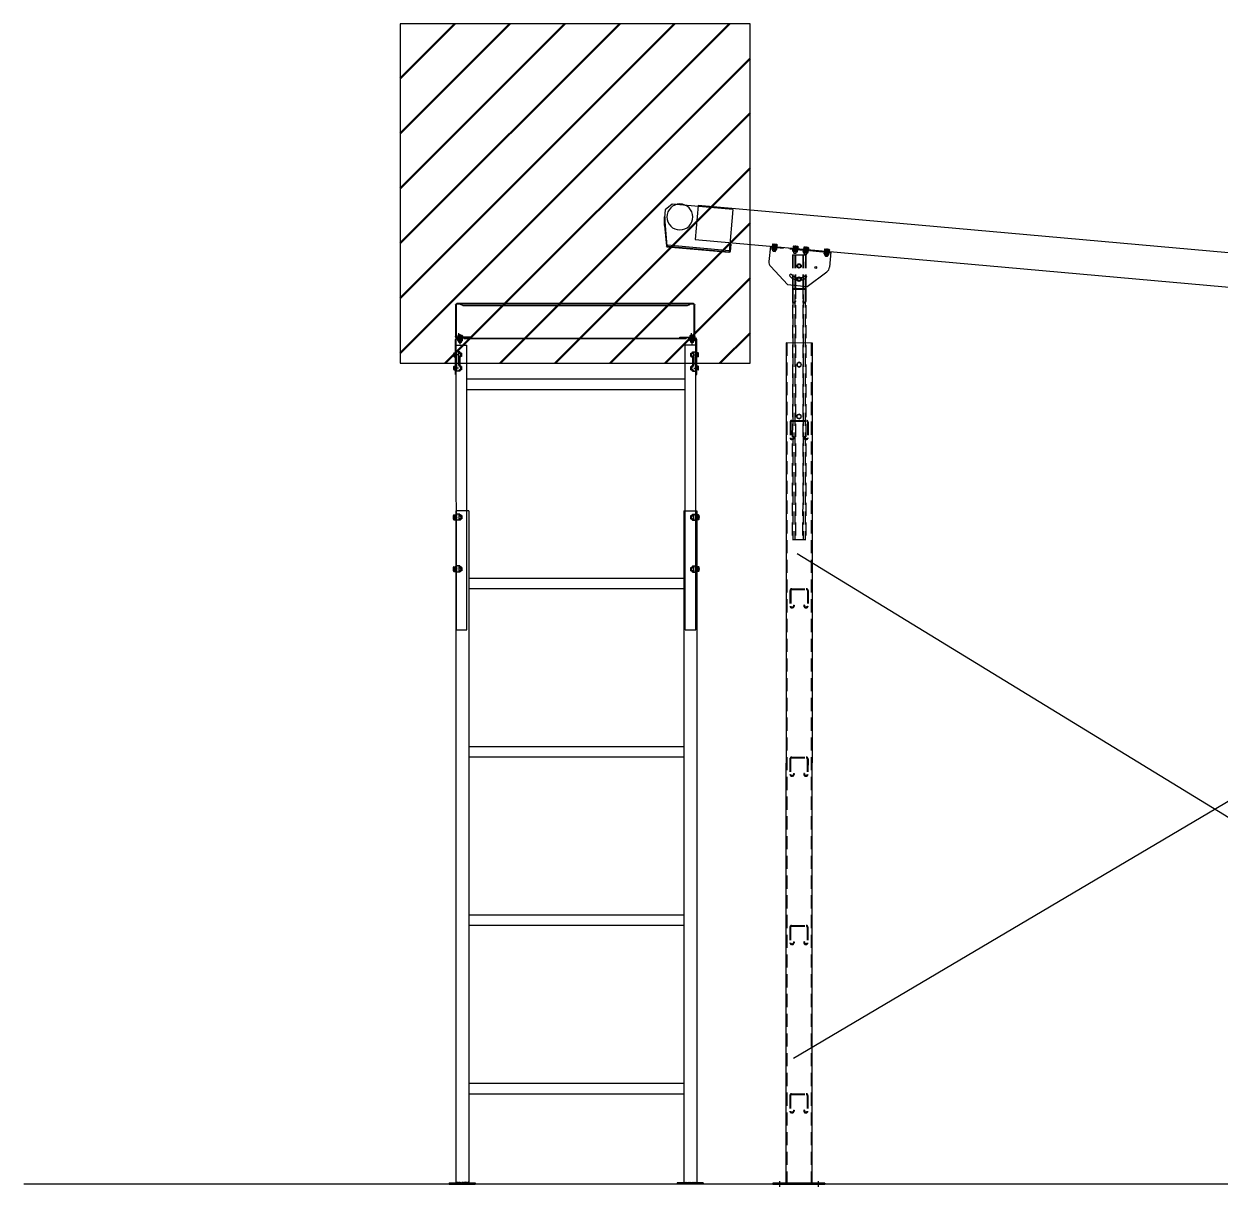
# Model space of a CAD drawing. Header units: millimetres. Extents: x -677815 to 406757, y -145898 to 39000.
# Drawn here: x 209600 to 214218, y -136424 to -131918 of the extents above; entities that cross this region are included whole.
import ezdxf

# ---------------------------------------------------------------- set-up
doc = ezdxf.new("R2010")
doc.units = ezdxf.units.MM
doc.header["$LTSCALE"] = 8
for name, pattern in [('Xref Conv Trash$0$AM_ISO02W050', [7.5, 6, -1.5]), ('Xref Conv Trash$0$CENTER', [7, 4, -1, 1, -1]), ('Xref Conv Trash$0$HIDDEN', [9.525, 6.35, -3.175])]:
    doc.linetypes.add(name, pattern=pattern)
doc.layers.add('Xref Conv Trash$0$B', color=4, linetype='Continuous')
for name, color, linetype, lineweight in [('Xref Conv Trash$0$Conv - Trash', 1, 'Continuous', 25), ('Xref Conv Trash$0$Hatch', 62, 'Continuous', 25), ('Xref Conv Trash$0$Hidden', 9, 'Xref Conv Trash$0$AM_ISO02W050', 25)]:
    doc.layers.add(name, color=color, linetype=linetype, lineweight=lineweight)

# ---------------------------------------------------------------- blocks, each defined once
blk = doc.blocks.new('*U134')
for p, q in [((-12.7, 5), (-12.7, 127)), ((-10.2, 5), (-10.2, 127)), ((-7.7, 132), (905.9, 132)), ((-7.7, 129.5), (5.6, 129.5)), ((15.5, 124.2), (6.8, 129.2)), ((16.7, 126.3), (8.1, 131.3)), ((17.3, 126), (880.2, 126)), ((18, 123.5), (880.2, 123.5)), ((881.5, 126.3), (890.1, 131.3)), ((882.7, 124.2), (891.4, 129.2)), ((892.6, 129.5), (905.9, 129.5)), ((908.4, 127), (908.4, 5)), ((910.9, 127), (910.9, 5))]:
    blk.add_line(p, q)
at = {"linetype": 'Continuous'}
for p, q in [((45.2, 2.5), (-7.7, 2.5)), ((-7.7, 0), (45.2, 0)), ((45.2, 0), (45.2, 2.5)), ((853, 2.5), (905.9, 2.5)), ((853, 0), (853, 2.5)), ((20.2, -0.8), (20.2, -2)), ((878, -0.8), (20.2, -0.8)), ((878, -2), (20.2, -2)), ((905.9, 0), (853, 0)), ((878, -0.8), (878, -2))]:
    blk.add_line(p, q, dxfattribs=at)
for centre, radius, start, end in [((-7.7, 127), 5, 90, 180), ((-7.7, 127), 2.5, 90, 180), ((5.6, 127), 5, 60, 90), ((5.6, 127), 2.5, 60, 90), ((18, 128.5), 5, 240, 270), ((18, 128.5), 2.5, 240, 270), ((880.2, 128.5), 2.5, 270, 300), ((880.2, 128.5), 5, 270, 300), ((892.6, 127), 5, 90, 120), ((892.6, 127), 2.5, 90, 120), ((905.9, 127), 5, 0, 90), ((905.9, 127), 2.5, 0, 90)]:
    blk.add_arc(centre, radius, start, end)
for centre, radius, start, end in [((-7.7, 5), 5, 180, 270), ((-7.7, 5), 2.5, 180, 270), ((905.9, 5), 5, 270, 0), ((905.9, 5), 2.5, 270, 0)]:
    blk.add_arc(centre, radius, start, end, dxfattribs=at)
at = {"layer": 'Xref Conv Trash$0$Hidden', "linetype": 'Xref Conv Trash$0$CENTER', "extrusion": (0, 1, 0)}
for p, q in [((0, -14.6), (0, 19.6)), ((898.2, -14.6), (898.2, 19.6))]:
    blk.add_line(p, q, dxfattribs=at)
blk = doc.blocks.new('Xref Conv Trash$0$Set100r-1')
at = {"color": 0}
for p, q in [((-134, -3), (-134, -168)), ((-134, -3), (101, -3)), ((101, -3), (126, -28)), ((126, -28), (126, -58)), ((126, -58), (106.9, -166.3)), ((122.6, -88.7), (108.9, -166.7)), ((120.6, -88.4), (123.6, -54.5)), ((122.6, -88.7), (125.6, -54.7)), ((125.6, -54.7), (123.6, -54.5)), ((-138, -137), (-138, -166)), ((-138, -137), (-136, -137)), ((-136, -137), (-136, -166)), ((-134, -163), (104.5, -163)), ((-134, -168), (104.9, -168)), ((-134, -170), (104.9, -170)), ((104.5, -163), (107.5, -163)), ((104.5, -163), (104.5, -168))]:
    blk.add_line(p, q, dxfattribs=at)
blk.add_circle((67, -50), 50, dxfattribs=at)
for centre, radius, start, end in [((-134, -166), 4, 180, 270), ((-134, -166), 2, 180, 270), ((104.9, -166), 2, 270, 350), ((104.9, -166), 4, 270, 350)]:
    blk.add_arc(centre, radius, start, end, dxfattribs=at)
blk = doc.blocks.new('*U149')
blk.add_lwpolyline([(169.4, 9.4), (19397.5, 580.1), (19401.4, 448.2), (173.3, -122.5)], close=True)
at = {"rotation": 1.699999999999998}
blk.add_blockref('Xref Conv Trash$0$Set100r-1', (19397.5, 580.1), dxfattribs=at)
blk = doc.blocks.new('*U185')
at = {"linetype": 'Continuous'}
for p, q in [((0, 0), (0, -59.2)), ((0, 0), (235, 0)), ((235, 0), (235, -59.2)), ((79.4, -141.4), (8.5, -78.2)), ((155.6, -141.4), (226.5, -78.2)), ((79.4, -141.4), (155.6, -141.4)), ((95.1, -365.1), (194.6, -355.9)), ((95.1, -365.2), (394.8, -3596.3)), ((194.6, -355.9), (494.4, -3587)), ((544.2, -3582.4), (345, -3600.9)), ((345, -3600.9), (345.5, -3605.9)), ((544.6, -3587.4), (345.5, -3605.9)), ((544.2, -3582.4), (544.6, -3587.4))]:
    blk.add_line(p, q, dxfattribs=at)
for p, q in [((6.9, 7.5), (6.9, 2)), ((6.9, 2), (25.4, 2)), ((9.2, 9), (11.5, 9)), ((11.5, 9), (11.5, 2)), ((11.5, 9), (20.8, 9)), ((20.8, 9), (20.8, 2)), ((20.8, 9), (23.1, 9)), ((25.4, 7.5), (25.4, 2)), ((88, 7.5), (88, 2)), ((88, 2), (106.5, 2)), ((90.3, 9), (92.6, 9)), ((92.6, 9), (92.6, 2)), ((92.6, 9), (101.8, 9)), ((101.8, 9), (101.8, 2)), ((101.8, 9), (104.2, 9)), ((106.5, 7.5), (106.5, 2)), ((128.5, 7.5), (128.5, 2)), ((128.5, 2), (147, 2)), ((130.8, 9), (133.2, 9)), ((133.2, 9), (133.2, 2)), ((133.2, 9), (142.4, 9)), ((142.4, 9), (142.4, 2)), ((142.4, 9), (144.7, 9)), ((147, 7.5), (147, 2)), ((209.6, 7.5), (209.6, 2)), ((209.6, 2), (228.1, 2)), ((211.9, 9), (214.2, 9)), ((214.2, 9), (214.2, 2)), ((214.2, 9), (223.5, 9)), ((223.5, 9), (223.5, 2)), ((223.5, 9), (225.8, 9)), ((228.1, 7.5), (228.1, 2)), ((121.5, -109.1), (115.5, -113.4)), ((115.5, -113.4), (116.2, -120.8)), ((116.2, -120.8), (122.9, -123.8)), ((128.2, -112.2), (121.5, -109.1)), ((122.9, -123.8), (128.9, -119.6)), ((128.9, -119.6), (128.2, -112.2))]:
    blk.add_line(p, q)
at = {"linetype": 'Xref Conv Trash$0$CENTER'}
for p, q in [((369.3, -3591.8), (371.3, -3613.3)), ((518.6, -3577.9), (520.6, -3599.4))]:
    blk.add_line(p, q, dxfattribs=at)
for points in [[(111.1, -69.4), (117.5, -73.1), (123.9, -69.4), (123.9, -62), (117.5, -58.3), (111.1, -62)], [(145.2, -450.6), (153.6, -454.5), (161.1, -449.2), (160.3, -440), (151.9, -436.1), (144.3, -441.4)], [(163.6, -649.8), (172, -653.6), (179.6, -648.3), (178.7, -639.1), (170.3, -635.2), (162.8, -640.6)]]:
    blk.add_lwpolyline(points, close=True)
for centre, radius in [((117.5, -65.7), 8.4), ((117.5, -65.7), 6.4), ((122.2, -116.5), 8.4), ((122.2, -116.5), 6.4), ((152.7, -445.3), 8), ((171.2, -644.4), 8)]:
    blk.add_circle(centre, radius)
at = {"linetype": 'Continuous'}
blk.add_circle((181.8, -65.7), 3.6, dxfattribs=at)
for centre, radius, start, end in [((9.2, 6.5), 2.53, 23.991, 156.009), ((16.1, 1.1), 7.86, 54.0166, 125.9834), ((23.1, 6.5), 2.53, 23.991, 156.009), ((90.3, 6.5), 2.53, 23.991, 156.009), ((97.2, 1.1), 7.86, 54.0166, 125.9834), ((104.2, 6.5), 2.53, 23.991, 156.009), ((130.8, 6.5), 2.53, 23.991, 156.009), ((137.8, 1.1), 7.86, 54.0166, 125.9834), ((144.7, 6.5), 2.53, 23.991, 156.009), ((211.9, 6.5), 2.53, 23.991, 156.009), ((218.8, 1.1), 7.86, 54.0166, 125.9834), ((225.8, 6.5), 2.53, 23.991, 156.009)]:
    blk.add_arc(centre, radius, start, end)
for centre, radius, start, end in [((25.4, -59.2), 25.4, 180, 228.2691), ((209.6, -59.2), 25.4, 311.7309, 0), ((88.7, -104.7), 4.4, 45, 225), ((116.3, -77.6), 43.1, 224.5473, 271.6144), ((117.5, -75.9), 36.4, 225, 270), ((117.5, -75.9), 36.4, 270, 315), ((118.7, -77.6), 43.1, 268.3856, 315.4527), ((146.3, -104.7), 4.4, 315, 135)]:
    blk.add_arc(centre, radius, start, end, dxfattribs=at)
at = {"layer": 'Xref Conv Trash$0$Hidden', "linetype": 'Xref Conv Trash$0$HIDDEN'}
for p, q in [((11.1, -17), (11.1, 2)), ((12.1, -18), (12.1, 2)), ((20.1, -18), (20.1, 2)), ((21.1, -17), (21.1, 2)), ((92.2, -17), (92.2, 2)), ((93.2, -18), (93.2, 2)), ((101.2, -18), (101.2, 2)), ((102.2, -17), (102.2, 2)), ((132.8, -17), (132.8, 2)), ((133.8, -18), (133.8, 2)), ((141.8, -18), (141.8, 2)), ((142.8, -17), (142.8, 2)), ((213.8, -17), (213.8, 2)), ((214.8, -18), (214.8, 2)), ((222.8, -18), (222.8, 2)), ((223.8, -17), (223.8, 2)), ((0, -3), (235, -3)), ((12.1, -18), (11.1, -17)), ((11.1, -17), (21.1, -17)), ((12.1, -18), (20.1, -18)), ((20.1, -18), (21.1, -17)), ((87.7, -25.6), (139.4, -20.8)), ((87.7, -25.6), (100.7, -165.8)), ((89.7, -25.4), (191.3, -1120.7)), ((92.2, -17), (102.2, -17)), ((93.2, -18), (92.2, -17)), ((93.2, -18), (101.2, -18)), ((97.6, -24.7), (199.2, -1120)), ((99.6, -24.5), (112.6, -164.6)), ((101.2, -18), (102.2, -17)), ((127.5, -21.9), (140.5, -162.1)), ((129.5, -21.7), (231.1, -1117)), ((132.8, -17), (142.8, -17)), ((133.8, -18), (132.8, -17)), ((133.8, -18), (141.8, -18)), ((137.5, -21), (239.1, -1116.3)), ((139.4, -20.8), (152.4, -161)), ((141.8, -18), (142.8, -17)), ((213.8, -17), (223.8, -17)), ((214.8, -18), (213.8, -17)), ((214.8, -18), (222.8, -18)), ((222.8, -18), (223.8, -17)), ((98.6, -143.5), (189.3, -1120.9)), ((100.1, -160), (104.3, -204.8)), ((102.1, -159.8), (106.3, -204.6)), ((104.7, -154.6), (146.5, -150.7)), ((104.8, -156.6), (146.7, -152.7)), ((110.6, -142.4), (201.2, -1119.8)), ((138.4, -139.8), (229.1, -1117.2)), ((149.9, -155.4), (154.1, -200.2)), ((150.4, -138.7), (241.1, -1116.1)), ((151.9, -155.2), (156.1, -200)), ((109.5, -207.3), (111.5, -207.2)), ((111.7, -209.2), (109.7, -209.3)), ((114, -200.9), (116, -200.7)), ((114, -200.9), (114.3, -203.9)), ((116, -200.7), (116.2, -203.7)), ((143.8, -198.1), (145.8, -198)), ((145.8, -198), (143.8, -198.1)), ((143.8, -198.1), (144.1, -201.1)), ((145.8, -198), (146.1, -200.9)), ((145.8, -198), (146.1, -200.9)), ((151.4, -203.5), (149.4, -203.7)), ((149.6, -205.6), (151.6, -205.5)), ((98.1, -364.9), (397.8, -3596)), ((191.7, -356.2), (491.4, -3587.3)), ((138.5, -669.1), (144.1, -729.2)), ((141.2, -668.9), (146.7, -728.9)), ((144.5, -661.8), (200.6, -656.6)), ((144.8, -664.5), (200.8, -659.3)), ((205.2, -662.9), (210.8, -723)), ((207.9, -662.7), (213.4, -722.7)), ((151.1, -732.6), (153.8, -732.3)), ((154, -735), (151.3, -735.2)), ((157, -723.9), (159.7, -723.7)), ((157, -723.9), (157.4, -727.9)), ((159.7, -723.7), (160.1, -727.7)), ((199.7, -720), (197.1, -720.2)), ((197.1, -720.2), (199.7, -720)), ((197.1, -720.2), (197.4, -724.2)), ((199.7, -720), (200.1, -724)), ((199.7, -720), (200.1, -724)), ((207.1, -727.4), (204.5, -727.6)), ((204.7, -730.3), (207.4, -730)), ((241.1, -1116.1), (189.3, -1120.9)), ((198.5, -1316.4), (204.1, -1376.4)), ((201.2, -1316.1), (206.8, -1376.1)), ((204.6, -1309.1), (260.6, -1303.9)), ((204.8, -1311.7), (260.9, -1306.5)), ((265.2, -1310.2), (270.8, -1370.2)), ((267.9, -1309.9), (273.5, -1370)), ((211.1, -1379.8), (213.8, -1379.5)), ((214.1, -1382.2), (211.4, -1382.4)), ((217.1, -1371.2), (219.7, -1370.9)), ((217.1, -1371.2), (217.4, -1375.2)), ((219.7, -1370.9), (220.1, -1374.9)), ((259.8, -1367.2), (257.1, -1367.4)), ((257.1, -1367.4), (259.8, -1367.2)), ((257.1, -1367.4), (257.5, -1371.4)), ((259.8, -1367.2), (260.1, -1371.2)), ((259.8, -1367.2), (260.1, -1371.2)), ((267.2, -1374.6), (264.5, -1374.8)), ((264.8, -1377.5), (267.4, -1377.3)), ((258.6, -1963.6), (264.1, -2023.6)), ((261.2, -1963.3), (266.8, -2023.4)), ((264.6, -1956.3), (320.7, -1951.1)), ((264.9, -1959), (320.9, -1953.8)), ((325.3, -1957.4), (330.9, -2017.4)), ((328, -1957.1), (333.5, -2017.2)), ((271.2, -2027), (273.9, -2026.8)), ((274.1, -2029.4), (271.4, -2029.7)), ((277.1, -2018.4), (279.8, -2018.1)), ((277.1, -2018.4), (277.5, -2022.4)), ((279.8, -2018.1), (280.2, -2022.1)), ((319.8, -2014.4), (317.1, -2014.7)), ((317.1, -2014.7), (319.8, -2014.4)), ((317.1, -2014.7), (317.5, -2018.7)), ((319.8, -2014.4), (320.2, -2018.4)), ((319.8, -2014.4), (320.2, -2018.4)), ((327.2, -2021.8), (324.6, -2022.1)), ((324.8, -2024.7), (327.5, -2024.5)), ((318.6, -2610.8), (324.2, -2670.8)), ((321.3, -2610.5), (326.9, -2670.6)), ((324.7, -2603.5), (380.7, -2598.3)), ((324.9, -2606.2), (381, -2601)), ((385.3, -2604.6), (390.9, -2664.7)), ((388, -2604.4), (393.6, -2664.4)), ((331.2, -2674.2), (333.9, -2674)), ((334.1, -2676.6), (331.5, -2676.9)), ((337.2, -2665.6), (339.8, -2665.4)), ((337.2, -2665.6), (337.5, -2669.6)), ((339.8, -2665.4), (340.2, -2669.4)), ((379.8, -2661.6), (377.2, -2661.9)), ((377.2, -2661.9), (379.8, -2661.6)), ((377.2, -2661.9), (377.6, -2665.9)), ((379.8, -2661.6), (380.2, -2665.6)), ((379.8, -2661.6), (380.2, -2665.6)), ((387.3, -2669), (384.6, -2669.3)), ((384.8, -2671.9), (387.5, -2671.7)), ((378.7, -3258), (384.2, -3318.1)), ((381.3, -3257.8), (386.9, -3317.8)), ((384.7, -3250.7), (440.7, -3245.5)), ((385, -3253.4), (441, -3248.2)), ((445.4, -3251.8), (450.9, -3311.9)), ((448, -3251.6), (453.6, -3311.6)), ((391.3, -3321.4), (393.9, -3321.2)), ((394.2, -3323.9), (391.5, -3324.1)), ((397.2, -3312.8), (399.9, -3312.6)), ((397.2, -3312.8), (397.6, -3316.8)), ((399.9, -3312.6), (400.2, -3316.6)), ((437.2, -3309.1), (439.9, -3308.9)), ((439.9, -3308.9), (437.2, -3309.1)), ((437.2, -3309.1), (437.6, -3313.1)), ((439.9, -3308.9), (440.3, -3312.9)), ((439.9, -3308.9), (440.3, -3312.9)), ((447.3, -3316.2), (444.6, -3316.5)), ((444.9, -3319.2), (447.6, -3318.9))]:
    blk.add_line(p, q, dxfattribs=at)
at = {"layer": 'Xref Conv Trash$0$Hidden', "linetype": 'Xref Conv Trash$0$CENTER'}
for p, q in [((16.1, 10.6), (16.1, -9.3)), ((97.2, -8.6), (97.2, 11.3)), ((97.2, 10.6), (97.2, -9.3)), ((137.8, -8.6), (137.8, 11.3)), ((218.8, -8.6), (218.8, 11.3))]:
    blk.add_line(p, q, dxfattribs=at)
at = {"layer": 'Xref Conv Trash$0$Hidden'}
for p, q in [((16.1, 8.6), (16.1, -11.3)), ((97.2, 8.6), (97.2, -11.3)), ((137.8, 8.6), (137.8, -11.3)), ((218.8, 8.6), (218.8, -11.3))]:
    blk.add_line(p, q, dxfattribs=at)
for points in [[(6.9, -5), (4.9, -3)], [(27.4, -3), (4.9, -3)], [(25.4, -5), (6.9, -5)], [(6.9, -10.5), (6.9, -5)], [(23.1, -12), (20.8, -12), (11.5, -12), (9.2, -12)], [(11.5, -12), (11.5, -5)], [(20.8, -12), (20.8, -5)], [(27.4, -3), (25.4, -5)], [(25.4, -10.5), (25.4, -5)], [(88, -5), (86, -3)], [(108.5, -3), (86, -3)], [(106.5, -5), (88, -5)], [(88, -10.5), (88, -5)], [(104.2, -12), (101.8, -12), (92.6, -12), (90.3, -12)], [(92.6, -12), (92.6, -5)], [(101.8, -12), (101.8, -5)], [(108.5, -3), (106.5, -5)], [(106.5, -10.5), (106.5, -5)], [(128.5, -5), (126.5, -3)], [(149, -3), (126.5, -3)], [(147, -5), (128.5, -5)], [(128.5, -10.5), (128.5, -5)], [(144.7, -12), (142.4, -12), (133.2, -12), (130.8, -12)], [(133.2, -12), (133.2, -5)], [(142.4, -12), (142.4, -5)], [(149, -3), (147, -5)], [(147, -10.5), (147, -5)], [(209.6, -5), (207.6, -3)], [(230.1, -3), (207.6, -3)], [(228.1, -5), (209.6, -5)], [(209.6, -10.5), (209.6, -5)], [(225.8, -12), (223.5, -12), (214.2, -12), (211.9, -12)], [(214.2, -12), (214.2, -5)], [(223.5, -12), (223.5, -5)], [(230.1, -3), (228.1, -5)], [(228.1, -10.5), (228.1, -5)]]:
    blk.add_lwpolyline(points, dxfattribs=at)
for centre, radius, start, end in [((9.2, -9.5), 2.53, 203.991, 336.009), ((16.1, -4.1), 7.86, 234.0166, 305.9834), ((23.1, -9.5), 2.53, 203.991, 336.009), ((90.3, -9.5), 2.53, 203.991, 336.009), ((97.2, -4.1), 7.86, 234.0166, 305.9834), ((104.2, -9.5), 2.53, 203.991, 336.009), ((130.8, -9.5), 2.53, 203.991, 336.009), ((137.8, -4.1), 7.86, 234.0166, 305.9834), ((144.7, -9.5), 2.53, 203.991, 336.009), ((211.9, -9.5), 2.53, 203.991, 336.009), ((218.8, -4.1), 7.86, 234.0166, 305.9834), ((225.8, -9.5), 2.53, 203.991, 336.009)]:
    blk.add_arc(centre, radius, start, end, dxfattribs=at)
at = {"layer": 'Xref Conv Trash$0$Hidden', "linetype": 'Xref Conv Trash$0$HIDDEN'}
for centre, radius, start, end in [((105.1, -159.6), 5, 95.3, 185.3), ((105.1, -159.6), 3, 95.3, 185.3), ((146.9, -155.7), 5, 5.3, 95.3), ((146.9, -155.7), 3, 5.3, 95.3), ((109.3, -204.4), 5, 185.3, 275.3), ((109.3, -204.4), 5, 185.3, 275.3), ((109.3, -204.4), 3, 185.3, 275.3), ((111.3, -204.2), 3, 275.3, 5.3), ((111.3, -204.2), 5, 275.3, 5.3), ((149.1, -200.7), 5, 185.3, 275.3), ((149.1, -200.7), 3, 185.3, 275.3), ((151.1, -200.5), 3, 275.3, 5.3), ((151.1, -200.5), 5, 275.3, 5.3), ((145.2, -668.5), 6.7, 95.3, 185.3), ((145.2, -668.5), 4.02, 95.3, 185.3), ((201.2, -663.3), 6.7, 5.3, 95.3), ((201.2, -663.3), 4.02, 5.3, 95.3), ((150.7, -728.6), 6.7, 185.3, 275.3), ((150.7, -728.6), 6.7, 185.3, 275.3), ((150.7, -728.6), 4.02, 185.3, 275.3), ((153.4, -728.3), 4.02, 275.3, 5.3), ((153.4, -728.3), 6.7, 275.3, 5.3), ((204.1, -723.6), 6.7, 185.3, 275.3), ((204.1, -723.6), 4.02, 185.3, 275.3), ((206.8, -723.4), 4.02, 275.3, 5.3), ((206.8, -723.4), 6.7, 275.3, 5.3), ((205.2, -1315.7), 6.7, 95.3, 185.3), ((205.2, -1315.7), 4.02, 95.3, 185.3), ((261.2, -1310.5), 6.7, 5.3, 95.3), ((261.2, -1310.5), 4.02, 5.3, 95.3), ((210.8, -1375.8), 6.7, 185.3, 275.3), ((210.8, -1375.8), 6.7, 185.3, 275.3), ((210.8, -1375.8), 4.02, 185.3, 275.3), ((213.4, -1375.5), 4.02, 275.3, 5.3), ((213.4, -1375.5), 6.7, 275.3, 5.3), ((264.1, -1370.8), 6.7, 185.3, 275.3), ((264.1, -1370.8), 4.02, 185.3, 275.3), ((266.8, -1370.6), 4.02, 275.3, 5.3), ((266.8, -1370.6), 6.7, 275.3, 5.3), ((265.2, -1963), 6.7, 95.3, 185.3), ((265.2, -1963), 4.02, 95.3, 185.3), ((321.3, -1957.8), 6.7, 5.3, 95.3), ((321.3, -1957.8), 4.02, 5.3, 95.3), ((270.8, -2023), 6.7, 185.3, 275.3), ((270.8, -2023), 6.7, 185.3, 275.3), ((270.8, -2023), 4.02, 185.3, 275.3), ((273.5, -2022.8), 4.02, 275.3, 5.3), ((273.5, -2022.8), 6.7, 275.3, 5.3), ((324.2, -2018), 6.7, 185.3, 275.3), ((324.2, -2018), 4.02, 185.3, 275.3), ((326.9, -2017.8), 4.02, 275.3, 5.3), ((326.9, -2017.8), 6.7, 275.3, 5.3), ((325.3, -2610.2), 6.7, 95.3, 185.3), ((325.3, -2610.2), 4.02, 95.3, 185.3), ((381.3, -2605), 6.7, 5.3, 95.3), ((381.3, -2605), 4.02, 5.3, 95.3), ((330.9, -2670.2), 6.7, 185.3, 275.3), ((330.9, -2670.2), 6.7, 185.3, 275.3), ((330.9, -2670.2), 4.02, 185.3, 275.3), ((333.5, -2670), 4.02, 275.3, 5.3), ((333.5, -2670), 6.7, 275.3, 5.3), ((384.2, -2665.3), 6.7, 185.3, 275.3), ((384.2, -2665.3), 4.02, 185.3, 275.3), ((386.9, -2665), 4.02, 275.3, 5.3), ((386.9, -2665), 6.7, 275.3, 5.3), ((385.3, -3257.4), 6.7, 95.3, 185.3), ((385.3, -3257.4), 4.02, 95.3, 185.3), ((441.4, -3252.2), 6.7, 5.3, 95.3), ((441.4, -3252.2), 4.02, 5.3, 95.3), ((390.9, -3317.4), 6.7, 185.3, 275.3), ((390.9, -3317.4), 6.7, 185.3, 275.3), ((390.9, -3317.4), 4.02, 185.3, 275.3), ((393.6, -3317.2), 4.02, 275.3, 5.3), ((393.6, -3317.2), 6.7, 275.3, 5.3), ((444.3, -3312.5), 6.7, 185.3, 275.3), ((444.3, -3312.5), 4.02, 185.3, 275.3), ((446.9, -3312.2), 4.02, 275.3, 5.3), ((446.9, -3312.2), 6.7, 275.3, 5.3)]:
    blk.add_arc(centre, radius, start, end, dxfattribs=at)
blk = doc.blocks.new('*U187')
at = {"linetype": 'Continuous'}
for p, q in [((6, 0), (30, 0)), ((27.2, 0), (10.8, 0)), ((30, -3), (30, 0)), ((30, -3), (30, 0)), ((30, -3), (30, 0)), ((30, -3), (30, 0)), ((30, -3), (30, 0)), ((30, -3), (30, 0)), ((925, 0), (901, 0)), ((901, -3), (901, 0)), ((903.8, 0), (920.2, 0)), ((913.5, 5.7), (913.5, -1.3)), ((0, -141.4), (0, -6)), ((0, -141.4), (0, -6)), ((0, -141.4), (0, -6)), ((0, -141.4), (0, -6)), ((0, -141.4), (0, -6)), ((0, -141.4), (0, -6)), ((3, -141.4), (3, -6)), ((3, -141.4), (3, -6)), ((3, -141.4), (3, -6)), ((3, -141.4), (3, -6)), ((3, -141.4), (3, -6)), ((3, -141.4), (3, -6)), ((3, -28), (44, -28)), ((6, -3), (30, -3)), ((6, -3), (30, -3)), ((6, -3), (30, -3)), ((6, -3), (30, -3)), ((6, -3), (30, -3)), ((6, -3), (30, -3)), ((44, -1128), (44, -28)), ((887, -1128), (887, -28)), ((928, -28), (887, -28)), ((925, -3), (901, -3)), ((928, -141.4), (928, -6)), ((931, -141.4), (931, -6)), ((0, -141.4), (3, -141.4)), ((3.2, -1128), (3, -141.4)), ((44, -158), (887, -158)), ((928, -1128), (928, -141.4)), ((928, -141.4), (931, -141.4)), ((44, -199), (887, -199)), ((1, -668), (1, -3263)), ((51, -668), (1, -668)), ((51, -668), (51, -3263)), ((881, -668), (881, -3263)), ((881, -668), (931, -668)), ((931, -668), (931, -3263)), ((50, -927.4), (881, -927.4)), ((51, -968.4), (881, -968.4)), ((50, -1577.4), (881, -1577.4)), ((51, -1618.4), (881, -1618.4)), ((50, -2227.4), (881, -2227.4)), ((51, -2268.4), (881, -2268.4)), ((50, -2877.4), (881, -2877.4)), ((51, -2918.4), (881, -2918.4)), ((-24, -3263), (76, -3263)), ((-24, -3263), (-24, -3268)), ((-24, -3268), (76, -3268)), ((6, -3263), (2.5, -3259.5)), ((11, -3263), (7.5, -3259.5)), ((16, -3263), (12.5, -3259.5)), ((21, -3263), (17.5, -3259.5)), ((26, -3263), (22.5, -3259.5)), ((31, -3263), (27.5, -3259.5)), ((36, -3263), (32.5, -3259.5)), ((41, -3263), (37.5, -3259.5)), ((46, -3263), (42.5, -3259.5)), ((51, -3263), (47.5, -3259.5)), ((76, -3263), (76, -3268)), ((956, -3263), (856, -3263)), ((856, -3263), (856, -3268)), ((956, -3268), (856, -3268)), ((881, -3263), (884.5, -3259.5)), ((886, -3263), (889.5, -3259.5)), ((891, -3263), (894.5, -3259.5)), ((896, -3263), (899.5, -3259.5)), ((901, -3263), (904.5, -3259.5)), ((906, -3263), (909.5, -3259.5)), ((911, -3263), (914.5, -3259.5)), ((916, -3263), (919.5, -3259.5)), ((921, -3263), (924.5, -3259.5)), ((926, -3263), (929.5, -3259.5)), ((956, -3263), (956, -3268))]:
    blk.add_line(p, q, dxfattribs=at)
for p, q in [((8.3, 7.5), (8.3, 2)), ((8.3, 7.5), (8.3, 2)), ((8.3, 7.5), (8.3, 2)), ((8.3, 7.5), (8.3, 2)), ((8.3, 7.5), (8.3, 2)), ((8.3, 7.5), (8.3, 2)), ((26.7, 2), (8.3, 2)), ((26.7, 2), (8.3, 2)), ((26.7, 2), (8.3, 2)), ((26.7, 2), (8.3, 2)), ((26.7, 2), (8.3, 2)), ((26.7, 2), (8.3, 2)), ((12.9, 9), (10.6, 9)), ((12.9, 9), (10.6, 9)), ((12.9, 9), (10.6, 9)), ((12.9, 9), (10.6, 9)), ((12.9, 9), (10.6, 9)), ((12.9, 9), (10.6, 9)), ((12.9, 9), (12.9, 2)), ((22.1, 9), (12.9, 9)), ((12.9, 9), (12.9, 2)), ((22.1, 9), (12.9, 9)), ((12.9, 9), (12.9, 2)), ((22.1, 9), (12.9, 9)), ((12.9, 9), (12.9, 2)), ((22.1, 9), (12.9, 9)), ((12.9, 9), (12.9, 2)), ((22.1, 9), (12.9, 9)), ((12.9, 9), (12.9, 2)), ((22.1, 9), (12.9, 9)), ((17.5, 6.5), (17.5, -0.5)), ((22.1, 9), (22.1, 2)), ((24.4, 9), (22.1, 9)), ((22.1, 9), (22.1, 2)), ((24.4, 9), (22.1, 9)), ((22.1, 9), (22.1, 2)), ((24.4, 9), (22.1, 9)), ((22.1, 9), (22.1, 2)), ((24.4, 9), (22.1, 9)), ((22.1, 9), (22.1, 2)), ((24.4, 9), (22.1, 9)), ((22.1, 9), (22.1, 2)), ((24.4, 9), (22.1, 9)), ((26.7, 7.5), (26.7, 2)), ((26.7, 7.5), (26.7, 2)), ((26.7, 7.5), (26.7, 2)), ((26.7, 7.5), (26.7, 2)), ((26.7, 7.5), (26.7, 2)), ((26.7, 7.5), (26.7, 2)), ((904.3, 7.5), (904.3, 2)), ((904.3, 2), (922.7, 2)), ((906.6, 9), (908.9, 9)), ((908.9, 9), (908.9, 2)), ((908.9, 9), (918.1, 9)), ((918.1, 9), (918.1, 2)), ((918.1, 9), (920.4, 9)), ((922.7, 7.5), (922.7, 2)), ((6.3, -3), (8.3, -5)), ((6.3, -3), (28.7, -3)), ((6.3, -3), (8.3, -5)), ((6.3, -3), (28.7, -3)), ((6.3, -3), (8.3, -5)), ((6.3, -3), (28.7, -3)), ((6.3, -3), (8.3, -5)), ((6.3, -3), (28.7, -3)), ((6.3, -3), (8.3, -5)), ((6.3, -3), (28.7, -3)), ((6.3, -3), (8.3, -5)), ((6.3, -3), (28.7, -3)), ((8.3, -5), (26.7, -5)), ((8.3, -10.5), (8.3, -5)), ((8.3, -5), (26.7, -5)), ((8.3, -10.5), (8.3, -5)), ((8.3, -5), (26.7, -5)), ((8.3, -10.5), (8.3, -5)), ((8.3, -5), (26.7, -5)), ((8.3, -10.5), (8.3, -5)), ((8.3, -5), (26.7, -5)), ((8.3, -10.5), (8.3, -5)), ((8.3, -5), (26.7, -5)), ((8.3, -10.5), (8.3, -5)), ((10.6, -12), (12.9, -12)), ((10.6, -12), (12.9, -12)), ((10.6, -12), (12.9, -12)), ((10.6, -12), (12.9, -12)), ((10.6, -12), (12.9, -12)), ((10.6, -12), (12.9, -12)), ((12.9, -12), (12.9, -5)), ((12.9, -12), (12.9, -5)), ((12.9, -12), (12.9, -5)), ((12.9, -12), (12.9, -5)), ((12.9, -12), (12.9, -5)), ((12.9, -12), (12.9, -5)), ((12.9, -12), (22.1, -12)), ((12.9, -12), (22.1, -12)), ((12.9, -12), (22.1, -12)), ((12.9, -12), (22.1, -12)), ((12.9, -12), (22.1, -12)), ((12.9, -12), (22.1, -12)), ((22.1, -12), (22.1, -5)), ((22.1, -12), (22.1, -5)), ((22.1, -12), (22.1, -5)), ((22.1, -12), (22.1, -5)), ((22.1, -12), (22.1, -5)), ((22.1, -12), (22.1, -5)), ((22.1, -12), (24.4, -12)), ((22.1, -12), (24.4, -12)), ((22.1, -12), (24.4, -12)), ((22.1, -12), (24.4, -12)), ((22.1, -12), (24.4, -12)), ((22.1, -12), (24.4, -12)), ((26.7, -5), (28.7, -3)), ((26.7, -5), (28.7, -3)), ((26.7, -5), (28.7, -3)), ((26.7, -5), (28.7, -3)), ((26.7, -5), (28.7, -3)), ((26.7, -5), (28.7, -3)), ((26.7, -10.5), (26.7, -5)), ((26.7, -10.5), (26.7, -5)), ((26.7, -10.5), (26.7, -5)), ((26.7, -10.5), (26.7, -5)), ((26.7, -10.5), (26.7, -5)), ((26.7, -10.5), (26.7, -5)), ((904.3, -5), (902.3, -3)), ((924.7, -3), (902.3, -3)), ((922.7, -5), (904.3, -5)), ((904.3, -10.5), (904.3, -5)), ((908.9, -12), (906.6, -12)), ((908.9, -12), (908.9, -5)), ((918.1, -12), (908.9, -12)), ((918.1, -12), (918.1, -5)), ((920.4, -12), (918.1, -12)), ((924.7, -3), (922.7, -5)), ((922.7, -10.5), (922.7, -5)), ((-6.9, -62), (-6.9, -60.2)), ((-6.9, -69.4), (-6.9, -62)), ((-6.9, -71.2), (-6.9, -69.4)), ((-5.7, -58.3), (-1.3, -58.3)), ((-5.7, -62), (-1.3, -62)), ((-5.7, -69.4), (-1.3, -69.4)), ((-5.7, -73.1), (-1.3, -73.1)), ((-1.7, -74.1), (-1.7, -57.3)), ((-0.4, -57.3), (-1.7, -57.3)), ((-0.4, -74.1), (-1.7, -74.1)), ((931.4, -57.3), (932.7, -57.3)), ((931.4, -74.1), (932.7, -74.1)), ((936.7, -58.3), (932.3, -58.3)), ((936.7, -62), (932.3, -62)), ((936.7, -69.4), (932.3, -69.4)), ((936.7, -73.1), (932.3, -73.1)), ((932.7, -74.1), (932.7, -57.3)), ((937.9, -62), (937.9, -60.2)), ((937.9, -69.4), (937.9, -62)), ((937.9, -71.2), (937.9, -69.4)), ((-6.9, -113), (-6.9, -111.2)), ((-6.9, -120.4), (-6.9, -113)), ((-6.9, -122.2), (-6.9, -120.4)), ((-5.7, -109.3), (-1.3, -109.3)), ((-5.7, -113), (-1.3, -113)), ((-5.7, -120.4), (-1.3, -120.4)), ((-5.7, -124.1), (-1.3, -124.1)), ((-1.7, -125.1), (-1.7, -108.3)), ((-0.4, -108.3), (-1.7, -108.3)), ((-0.4, -125.1), (-1.7, -125.1)), ((931.4, -108.3), (932.7, -108.3)), ((931.4, -125.1), (932.7, -125.1)), ((936.7, -109.3), (932.3, -109.3)), ((936.7, -113), (932.3, -113)), ((936.7, -120.4), (932.3, -120.4)), ((936.7, -124.1), (932.3, -124.1)), ((932.7, -125.1), (932.7, -108.3)), ((937.9, -113), (937.9, -111.2)), ((937.9, -120.4), (937.9, -113)), ((937.9, -122.2), (937.9, -120.4)), ((-8, -688.4), (-8, -686.1)), ((-8, -688.4), (-1, -688.4)), ((-8, -697.6), (-8, -688.4)), ((-6.5, -683.8), (-1, -683.8)), ((-1, -683.8), (1, -681.8)), ((-1, -702.2), (-1, -683.8)), ((1, -704.2), (1, -681.8)), ((933, -683.8), (931, -681.8)), ((931, -704.2), (931, -681.8)), ((933, -702.2), (933, -683.8)), ((938.5, -683.8), (933, -683.8)), ((940, -688.4), (933, -688.4)), ((940, -688.4), (940, -686.1)), ((940, -697.6), (940, -688.4)), ((-8, -697.6), (-1, -697.6)), ((-8, -699.9), (-8, -697.6)), ((-6.5, -702.2), (-1, -702.2)), ((1, -704.2), (-1, -702.2)), ((931, -704.2), (933, -702.2)), ((940, -697.6), (933, -697.6)), ((938.5, -702.2), (933, -702.2)), ((940, -699.9), (940, -697.6)), ((-8, -888.4), (-8, -886.1)), ((-8, -888.4), (-1, -888.4)), ((-8, -897.6), (-8, -888.4)), ((-8, -897.6), (-1, -897.6)), ((-8, -899.9), (-8, -897.6)), ((-6.5, -883.8), (-1, -883.8)), ((-6.5, -902.2), (-1, -902.2)), ((-1, -883.8), (1, -881.8)), ((-1, -902.2), (-1, -883.8)), ((1, -904.2), (-1, -902.2)), ((1, -904.2), (1, -881.8)), ((933, -883.8), (931, -881.8)), ((931, -904.2), (931, -881.8)), ((931, -904.2), (933, -902.2)), ((933, -902.2), (933, -883.8)), ((938.5, -883.8), (933, -883.8)), ((940, -888.4), (933, -888.4)), ((940, -897.6), (933, -897.6)), ((938.5, -902.2), (933, -902.2)), ((940, -888.4), (940, -886.1)), ((940, -897.6), (940, -888.4)), ((940, -899.9), (940, -897.6)), ((3.2, -1128), (44, -1128)), ((887, -1128), (928, -1128))]:
    blk.add_line(p, q)
at = {"linetype": 'Xref Conv Trash$0$HIDDEN'}
for p, q in [((12.5, -16.5), (12.5, 2)), ((12.5, -16.5), (12.5, 2)), ((12.5, -16.5), (12.5, 2)), ((12.5, -16.5), (12.5, 2)), ((12.5, -16.5), (12.5, 2)), ((12.5, -16.5), (12.5, 2)), ((14, -18), (14, 2)), ((14, -18), (14, 2)), ((14, -18), (14, 2)), ((14, -18), (14, 2)), ((14, -18), (14, 2)), ((14, -18), (14, 2)), ((17.5, -24), (17.5, 14.2)), ((17.5, -24), (17.5, 14.2)), ((17.5, -24), (17.5, 14.2)), ((17.5, -24), (17.5, 14.2)), ((17.5, -24), (17.5, 14.2)), ((21, -18), (21, 2)), ((21, -18), (21, 2)), ((21, -18), (21, 2)), ((21, -18), (21, 2)), ((21, -18), (21, 2)), ((21, -18), (21, 2)), ((22.5, -16.5), (22.5, 2)), ((22.5, -16.5), (22.5, 2)), ((22.5, -16.5), (22.5, 2)), ((22.5, -16.5), (22.5, 2)), ((22.5, -16.5), (22.5, 2)), ((22.5, -16.5), (22.5, 2)), ((908.5, -16.5), (908.5, 2)), ((910, -18), (910, 2)), ((917, -18), (917, 2)), ((918.5, -16.5), (918.5, 2)), ((12.5, -16.5), (14, -18)), ((12.5, -16.5), (14, -18)), ((12.5, -16.5), (14, -18)), ((12.5, -16.5), (14, -18)), ((12.5, -16.5), (14, -18)), ((12.5, -16.5), (14, -18)), ((12.5, -16.5), (22.5, -16.5)), ((12.5, -16.5), (22.5, -16.5)), ((12.5, -16.5), (22.5, -16.5)), ((12.5, -16.5), (22.5, -16.5)), ((12.5, -16.5), (22.5, -16.5)), ((12.5, -16.5), (22.5, -16.5)), ((14, -18), (21, -18)), ((22.5, -16.5), (21, -18)), ((22.5, -16.5), (21, -18)), ((22.5, -16.5), (21, -18)), ((22.5, -16.5), (21, -18)), ((22.5, -16.5), (21, -18)), ((22.5, -16.5), (21, -18)), ((908.5, -16.5), (910, -18)), ((918.5, -16.5), (908.5, -16.5)), ((917, -18), (910, -18)), ((918.5, -16.5), (917, -18)), ((4.5, -59.7), (3, -61.2)), ((3, -61.2), (4.5, -62.7)), ((4.5, -62.7), (3, -64.2)), ((3, -64.2), (4.5, -65.7)), ((4.5, -65.7), (3, -67.2)), ((3, -67.2), (4.5, -68.7)), ((4.5, -68.7), (3, -70.2)), ((3, -70.2), (4.5, -71.7)), ((16, -53.7), (4.5, -53.7)), ((4.5, -59.7), (4.5, -53.7)), ((4.5, -110.7), (4.5, -71.7)), ((12, -53.7), (12, -128.7)), ((13.5, -57.7), (17.5, -61.7)), ((13.5, -73.7), (17.5, -69.7)), ((16, -77.2), (16, -105.2)), ((16.3, -54.9), (20.3, -58.9)), ((16.3, -76.5), (20.3, -72.5)), ((23, -60.7), (16.4, -60.7)), ((23, -70.7), (16.4, -70.7)), ((23, -62.2), (18, -62.2)), ((23, -69.2), (18, -69.2)), ((23, -59.2), (21, -59.2)), ((23, -63.2), (21, -63.2)), ((23, -68.2), (21, -68.2)), ((23, -72.2), (21, -72.2)), ((23, -59.2), (21.5, -59.2)), ((23, -72.2), (21.5, -72.2)), ((23, -59.2), (23, -72.2)), ((23, -72.2), (23, -59.2)), ((23, -59.2), (23, -72.2)), ((23, -72.2), (23, -59.2)), ((23, -59.2), (23, -72.2)), ((23, -72.2), (23, -59.2)), ((908, -59.2), (908, -72.2)), ((908, -72.2), (908, -59.2)), ((908, -59.2), (908, -72.2)), ((908, -72.2), (908, -59.2)), ((908, -59.2), (908, -72.2)), ((908, -72.2), (908, -59.2)), ((908, -59.2), (909.5, -59.2)), ((908, -59.2), (910, -59.2)), ((908, -60.7), (914.6, -60.7)), ((908, -62.2), (913, -62.2)), ((908, -63.2), (910, -63.2)), ((908, -68.2), (910, -68.2)), ((908, -69.2), (913, -69.2)), ((908, -70.7), (914.6, -70.7)), ((908, -72.2), (910, -72.2)), ((908, -72.2), (909.5, -72.2)), ((914.7, -54.9), (910.7, -58.9)), ((914.7, -76.5), (910.7, -72.5)), ((917.5, -57.7), (913.5, -61.7)), ((917.5, -73.7), (913.5, -69.7)), ((915, -53.7), (926.5, -53.7)), ((915, -77.2), (915, -105.2)), ((919, -53.7), (919, -128.7)), ((926.5, -59.7), (926.5, -53.7)), ((926.5, -59.7), (928, -61.2)), ((928, -61.2), (926.5, -62.7)), ((926.5, -62.7), (928, -64.2)), ((928, -64.2), (926.5, -65.7)), ((926.5, -65.7), (928, -67.2)), ((928, -67.2), (926.5, -68.7)), ((926.5, -68.7), (928, -70.2)), ((928, -70.2), (926.5, -71.7)), ((926.5, -110.7), (926.5, -71.7)), ((4.5, -110.7), (3, -112.2)), ((3, -112.2), (4.5, -113.7)), ((4.5, -113.7), (3, -115.2)), ((3, -115.2), (4.5, -116.7)), ((4.5, -116.7), (3, -118.2)), ((3, -118.2), (4.5, -119.7)), ((4.5, -119.7), (3, -121.2)), ((3, -121.2), (4.5, -122.7)), ((4.5, -128.7), (4.5, -122.7)), ((16, -128.7), (4.5, -128.7)), ((13.5, -108.7), (17.5, -112.7)), ((13.5, -124.7), (17.5, -120.7)), ((16.3, -105.9), (20.3, -109.9)), ((16.3, -127.5), (20.3, -123.5)), ((23, -111.7), (16.4, -111.7)), ((23, -121.7), (16.4, -121.7)), ((23, -113.2), (18, -113.2)), ((23, -120.2), (18, -120.2)), ((23, -110.2), (21, -110.2)), ((23, -114.2), (21, -114.2)), ((23, -119.2), (21, -119.2)), ((23, -123.2), (21, -123.2)), ((23, -110.2), (21.5, -110.2)), ((23, -123.2), (21.5, -123.2)), ((23, -123.2), (23, -110.2)), ((23, -110.2), (23, -123.2)), ((23, -110.2), (23, -123.2)), ((23, -123.2), (23, -110.2)), ((23, -110.2), (23, -123.2)), ((23, -123.2), (23, -110.2)), ((908, -123.2), (908, -110.2)), ((908, -110.2), (908, -123.2)), ((908, -110.2), (908, -123.2)), ((908, -123.2), (908, -110.2)), ((908, -110.2), (908, -123.2)), ((908, -123.2), (908, -110.2)), ((908, -110.2), (909.5, -110.2)), ((908, -110.2), (910, -110.2)), ((908, -111.7), (914.6, -111.7)), ((908, -113.2), (913, -113.2)), ((908, -114.2), (910, -114.2)), ((908, -119.2), (910, -119.2)), ((908, -120.2), (913, -120.2)), ((908, -121.7), (914.6, -121.7)), ((908, -123.2), (910, -123.2)), ((908, -123.2), (909.5, -123.2)), ((914.7, -105.9), (910.7, -109.9)), ((914.7, -127.5), (910.7, -123.5)), ((917.5, -108.7), (913.5, -112.7)), ((917.5, -124.7), (913.5, -120.7)), ((915, -128.7), (926.5, -128.7)), ((926.5, -110.7), (928, -112.2)), ((928, -112.2), (926.5, -113.7)), ((926.5, -113.7), (928, -115.2)), ((928, -115.2), (926.5, -116.7)), ((926.5, -116.7), (928, -118.2)), ((928, -118.2), (926.5, -119.7)), ((926.5, -119.7), (928, -121.2)), ((928, -121.2), (926.5, -122.7)), ((926.5, -128.7), (926.5, -122.7)), ((5.5, -687), (4, -688.5)), ((4, -688.5), (5.5, -690)), ((5.5, -690), (4, -691.5)), ((4, -691.5), (5.5, -693)), ((17, -681), (5.5, -681)), ((5.5, -687), (5.5, -681)), ((13, -681), (13, -704.5)), ((14.5, -685.1), (18.5, -689.1)), ((17.3, -682.2), (21.3, -686.2)), ((24, -688), (17.4, -688)), ((24, -689.5), (19, -689.5)), ((24, -686.5), (22, -686.5)), ((24, -690.5), (22, -690.5)), ((24, -686.5), (22.5, -686.5)), ((24, -686.5), (24, -699.5)), ((24, -699.5), (24, -686.5)), ((24, -686.5), (24, -699.5)), ((24, -699.5), (24, -686.5)), ((24, -686.5), (24, -699.5)), ((24, -699.5), (24, -686.5)), ((908, -686.5), (908, -699.5)), ((908, -699.5), (908, -686.5)), ((908, -686.5), (908, -699.5)), ((908, -699.5), (908, -686.5)), ((908, -686.5), (908, -699.5)), ((908, -699.5), (908, -686.5)), ((908, -686.5), (909.5, -686.5)), ((908, -686.5), (910, -686.5)), ((908, -688), (914.6, -688)), ((908, -689.5), (913, -689.5)), ((908, -690.5), (910, -690.5)), ((914.7, -682.2), (910.7, -686.2)), ((917.5, -685.1), (913.5, -689.1)), ((915, -681), (926.5, -681)), ((919, -681), (919, -704.5)), ((926.5, -687), (926.5, -681)), ((926.5, -687), (928, -688.5)), ((928, -688.5), (926.5, -690)), ((926.5, -690), (928, -691.5)), ((928, -691.5), (926.5, -693)), ((5.5, -693), (4, -694.5)), ((4, -694.5), (5.5, -696)), ((5.5, -696), (4, -697.5)), ((4, -697.5), (5.5, -699)), ((5.5, -704.5), (5.5, -699)), ((17, -704.5), (5.5, -704.5)), ((14.5, -701), (18.5, -697)), ((17.3, -703.8), (21.3, -699.8)), ((24, -698), (17.4, -698)), ((24, -696.5), (19, -696.5)), ((24, -695.5), (22, -695.5)), ((24, -699.5), (22, -699.5)), ((24, -699.5), (22.5, -699.5)), ((908, -695.5), (910, -695.5)), ((908, -696.5), (913, -696.5)), ((908, -698), (914.6, -698)), ((908, -699.5), (910, -699.5)), ((908, -699.5), (909.5, -699.5)), ((914.7, -703.8), (910.7, -699.8)), ((917.5, -701), (913.5, -697)), ((915, -704.5), (926.5, -704.5)), ((926.5, -693), (928, -694.5)), ((928, -694.5), (926.5, -696)), ((926.5, -696), (928, -697.5)), ((928, -697.5), (926.5, -699)), ((926.5, -704.5), (926.5, -699)), ((5.5, -887), (4, -888.5)), ((4, -888.5), (5.5, -890)), ((5.5, -890), (4, -891.5)), ((4, -891.5), (5.5, -893)), ((5.5, -893), (4, -894.5)), ((4, -894.5), (5.5, -896)), ((5.5, -896), (4, -897.5)), ((4, -897.5), (5.5, -899)), ((17, -881), (5.5, -881)), ((5.5, -887), (5.5, -881)), ((5.5, -904.5), (5.5, -899)), ((17, -904.5), (5.5, -904.5)), ((13, -881), (13, -904.5)), ((14.5, -885.1), (18.5, -889.1)), ((14.5, -901), (18.5, -897)), ((17.3, -882.2), (21.3, -886.2)), ((17.3, -903.8), (21.3, -899.8)), ((24, -888), (17.4, -888)), ((24, -898), (17.4, -898)), ((24, -889.5), (19, -889.5)), ((24, -896.5), (19, -896.5)), ((24, -886.5), (22, -886.5)), ((24, -890.5), (22, -890.5)), ((24, -895.5), (22, -895.5)), ((24, -899.5), (22, -899.5)), ((24, -886.5), (22.5, -886.5)), ((24, -899.5), (22.5, -899.5)), ((24, -886.5), (24, -899.5)), ((24, -899.5), (24, -886.5)), ((24, -886.5), (24, -899.5)), ((24, -899.5), (24, -886.5)), ((24, -886.5), (24, -899.5)), ((24, -899.5), (24, -886.5)), ((908, -886.5), (908, -899.5)), ((908, -899.5), (908, -886.5)), ((908, -886.5), (908, -899.5)), ((908, -899.5), (908, -886.5)), ((908, -886.5), (908, -899.5)), ((908, -899.5), (908, -886.5)), ((908, -886.5), (909.5, -886.5)), ((908, -886.5), (910, -886.5)), ((908, -888), (914.6, -888)), ((908, -889.5), (913, -889.5)), ((908, -890.5), (910, -890.5)), ((908, -895.5), (910, -895.5)), ((908, -896.5), (913, -896.5)), ((908, -898), (914.6, -898)), ((908, -899.5), (910, -899.5)), ((908, -899.5), (909.5, -899.5)), ((914.7, -882.2), (910.7, -886.2)), ((914.7, -903.8), (910.7, -899.8)), ((917.5, -885.1), (913.5, -889.1)), ((917.5, -901), (913.5, -897)), ((915, -881), (926.5, -881)), ((915, -904.5), (926.5, -904.5)), ((919, -881), (919, -904.5)), ((926.5, -887), (926.5, -881)), ((926.5, -887), (928, -888.5)), ((928, -888.5), (926.5, -890)), ((926.5, -890), (928, -891.5)), ((928, -891.5), (926.5, -893)), ((926.5, -893), (928, -894.5)), ((928, -894.5), (926.5, -896)), ((926.5, -896), (928, -897.5)), ((928, -897.5), (926.5, -899)), ((926.5, -904.5), (926.5, -899)), ((4, -3262.9), (51, -3262.9)), ((928, -3262.9), (881, -3262.9))]:
    blk.add_line(p, q, dxfattribs=at)
at = {"linetype": 'Xref Conv Trash$0$CENTER'}
for p, q in [((17.5, -24), (17.5, 14.2)), ((913.5, -24), (913.5, 14.2)), ((11, -65.7), (-8.9, -65.7)), ((920, -65.7), (939.9, -65.7)), ((11, -116.7), (-8.9, -116.7)), ((920, -116.7), (939.9, -116.7)), ((-10.6, -693), (6.5, -693)), ((942.6, -693), (925.5, -693)), ((-10.6, -893), (6.5, -893)), ((942.6, -893), (925.5, -893))]:
    blk.add_line(p, q, dxfattribs=at)
at = {"linetype": 'Continuous'}
for centre, radius, start, end in [((6, -6), 6, 90, 180), ((6, -6), 6, 90, 180), ((6, -6), 6, 90, 180), ((6, -6), 6, 90, 180), ((6, -6), 6, 90, 180), ((6, -6), 6, 90, 180), ((925, -6), 6, 0, 90), ((6, -6), 3, 90, 180), ((6, -6), 3, 90, 180), ((6, -6), 3, 90, 180), ((6, -6), 3, 90, 180), ((6, -6), 3, 90, 180), ((6, -6), 3, 90, 180), ((925, -6), 3, 0, 90)]:
    blk.add_arc(centre, radius, start, end, dxfattribs=at)
for centre, radius, start, end in [((10.6, 6.5), 2.53, 23.991, 156.009), ((10.6, 6.5), 2.53, 23.991, 156.009), ((10.6, 6.5), 2.53, 23.991, 156.009), ((10.6, 6.5), 2.53, 23.991, 156.009), ((10.6, 6.5), 2.53, 23.991, 156.009), ((10.6, 6.5), 2.53, 23.991, 156.009), ((17.5, 1.1), 7.86, 54.0166, 125.9834), ((17.5, 1.1), 7.86, 54.0166, 125.9834), ((17.5, 1.1), 7.86, 54.0166, 125.9834), ((17.5, 1.1), 7.86, 54.0166, 125.9834), ((17.5, 1.1), 7.86, 54.0166, 125.9834), ((17.5, 1.1), 7.86, 54.0166, 125.9834), ((24.4, 6.5), 2.53, 23.991, 156.009), ((24.4, 6.5), 2.53, 23.991, 156.009), ((24.4, 6.5), 2.53, 23.991, 156.009), ((24.4, 6.5), 2.53, 23.991, 156.009), ((24.4, 6.5), 2.53, 23.991, 156.009), ((24.4, 6.5), 2.53, 23.991, 156.009), ((906.6, 6.5), 2.53, 23.991, 156.009), ((913.5, 1.1), 7.86, 54.0166, 125.9834), ((920.4, 6.5), 2.53, 23.991, 156.009), ((10.6, -9.5), 2.53, 203.991, 336.009), ((10.6, -9.5), 2.53, 203.991, 336.009), ((10.6, -9.5), 2.53, 203.991, 336.009), ((10.6, -9.5), 2.53, 203.991, 336.009), ((10.6, -9.5), 2.53, 203.991, 336.009), ((10.6, -9.5), 2.53, 203.991, 336.009), ((17.5, -4.1), 7.86, 234.0166, 305.9834), ((17.5, -4.1), 7.86, 234.0166, 305.9834), ((17.5, -4.1), 7.86, 234.0166, 305.9834), ((17.5, -4.1), 7.86, 234.0166, 305.9834), ((17.5, -4.1), 7.86, 234.0166, 305.9834), ((17.5, -4.1), 7.86, 234.0166, 305.9834), ((24.4, -9.5), 2.53, 203.991, 336.009), ((24.4, -9.5), 2.53, 203.991, 336.009), ((24.4, -9.5), 2.53, 203.991, 336.009), ((24.4, -9.5), 2.53, 203.991, 336.009), ((24.4, -9.5), 2.53, 203.991, 336.009), ((24.4, -9.5), 2.53, 203.991, 336.009), ((906.6, -9.5), 2.53, 203.991, 336.009), ((913.5, -4.1), 7.86, 234.0166, 305.9834), ((920.4, -9.5), 2.53, 203.991, 336.009), ((-4.9, -60.2), 2.02, 113.991, 246.009), ((-0.6, -65.7), 6.29, 144.0166, 215.9834), ((-4.9, -71.2), 2.02, 113.991, 246.009), ((935.9, -60.2), 2.02, 293.991, 66.009), ((931.6, -65.7), 6.29, 324.0166, 35.9834), ((935.9, -71.2), 2.02, 293.991, 66.009), ((-4.9, -111.2), 2.02, 113.991, 246.009), ((-0.6, -116.7), 6.29, 144.0166, 215.9834), ((-4.9, -122.2), 2.02, 113.991, 246.009), ((935.9, -111.2), 2.02, 293.991, 66.009), ((931.6, -116.7), 6.29, 324.0166, 35.9834), ((935.9, -122.2), 2.02, 293.991, 66.009), ((-5.5, -686.1), 2.53, 113.991, 246.009), ((-0.1, -693), 7.86, 144.0166, 215.9834), ((937.5, -686.1), 2.53, 293.991, 66.009), ((932.1, -693), 7.86, 324.0166, 35.9834), ((-5.5, -699.9), 2.53, 113.991, 246.009), ((937.5, -699.9), 2.53, 293.991, 66.009), ((-5.5, -886.1), 2.53, 113.991, 246.009), ((-0.1, -893), 7.86, 144.0166, 215.9834), ((-5.5, -899.9), 2.53, 113.991, 246.009), ((937.5, -886.1), 2.53, 293.991, 66.009), ((932.1, -893), 7.86, 324.0166, 35.9834), ((937.5, -899.9), 2.53, 293.991, 66.009)]:
    blk.add_arc(centre, radius, start, end)
at = {"linetype": 'Xref Conv Trash$0$HIDDEN'}
for centre, radius, start, end in [((17, -54.2), 5, 180, 225), ((17, -77.2), 5, 135, 180), ((17, -54.2), 1, 180, 225), ((17, -77.2), 1, 135, 180), ((21, -58.2), 5, 225, 270), ((21, -73.2), 5, 90, 135), ((21, -58.2), 1, 225, 270), ((21, -73.2), 1, 90, 135), ((910, -58.2), 1, 270, 315), ((910, -58.2), 5, 270, 315), ((910, -73.2), 5, 45, 90), ((910, -73.2), 1, 45, 90), ((914, -54.2), 1, 315, 0), ((914, -77.2), 1, 0, 45), ((914, -54.2), 5, 315, 0), ((914, -77.2), 5, 0, 45), ((17, -105.2), 5, 180, 225), ((17, -128.2), 5, 135, 180), ((17, -105.2), 1, 180, 225), ((17, -128.2), 1, 135, 180), ((21, -109.2), 5, 225, 270), ((21, -124.2), 5, 90, 135), ((21, -109.2), 1, 225, 270), ((21, -124.2), 1, 90, 135), ((910, -109.2), 1, 270, 315), ((910, -109.2), 5, 270, 315), ((910, -124.2), 5, 45, 90), ((910, -124.2), 1, 45, 90), ((914, -105.2), 1, 315, 0), ((914, -128.2), 1, 0, 45), ((914, -105.2), 5, 315, 0), ((914, -128.2), 5, 0, 45), ((18, -681.5), 5, 180, 225), ((18, -681.5), 1, 180, 225), ((22, -685.5), 5, 225, 270), ((22, -685.5), 1, 225, 270), ((910, -685.5), 1, 270, 315), ((910, -685.5), 5, 270, 315), ((914, -681.5), 1, 315, 0), ((914, -681.5), 5, 315, 0), ((18, -704.5), 5, 135, 180), ((18, -704.5), 1, 135, 180), ((22, -700.5), 5, 90, 135), ((22, -700.5), 1, 90, 135), ((910, -700.5), 5, 45, 90), ((910, -700.5), 1, 45, 90), ((914, -704.5), 1, 0, 45), ((914, -704.5), 5, 0, 45), ((18, -881.5), 5, 180, 225), ((18, -904.5), 5, 135, 180), ((18, -881.5), 1, 180, 225), ((18, -904.5), 1, 135, 180), ((22, -885.5), 5, 225, 270), ((22, -900.5), 5, 90, 135), ((22, -885.5), 1, 225, 270), ((22, -900.5), 1, 90, 135), ((910, -885.5), 1, 270, 315), ((910, -885.5), 5, 270, 315), ((910, -900.5), 5, 45, 90), ((910, -900.5), 1, 45, 90), ((914, -881.5), 1, 315, 0), ((914, -904.5), 1, 0, 45), ((914, -881.5), 5, 315, 0), ((914, -904.5), 5, 0, 45)]:
    blk.add_arc(centre, radius, start, end, dxfattribs=at)
blk = doc.blocks.new('Xref Conv Trash')
at = {"layer": 'Xref Conv Trash$0$Hatch', "lineweight": 50}
h = blk.add_hatch(dxfattribs=at)
h.set_pattern_fill('_U', color=256, scale=150, angle=45, style=0, pattern_type=0)
h.set_pattern_definition([(45, (-10121.58, 1170), (-106.06602, 106.06602), [])])
h.paths.add_polyline_path([(211052.9, -133227.6), (212403.4, -133227.6), (212403.4, -131917.6), (211052.9, -131917.6)])
blk.add_lwpolyline([(211052.9, -133227.6), (212403.4, -133227.6), (212403.4, -131917.6), (211052.9, -131917.6)], close=True)
at = {"layer": 'Xref Conv Trash$0$B'}
blk.add_line((235154.5, -136397.6), (209599.7, -136397.6), dxfattribs=at)
at = {"layer": 'Xref Conv Trash$0$Conv - Trash'}
for p, q in [((215808.3, -135934.8), (212584.3, -133964)), ((212570.2, -135911.3), (215822.4, -133987.5))]:
    blk.add_line(p, q, dxfattribs=at)
at = {"layer": 'Xref Conv Trash$0$Conv - Trash', "xscale": -1, "rotation": 356.5996924065518}
blk.add_blockref('*U149', (231532.2, -134348.6), dxfattribs=at)
at = {"layer": 'Xref Conv Trash$0$Conv - Trash', "rotation": 354.6854270754097}
blk.add_blockref('*U185', (212481.5, -132775.9), dxfattribs=at)
at = {"layer": 'Xref Conv Trash$0$Conv - Trash', "xscale": -1}
blk.add_blockref('*U134', (212176.9, -133129.6), dxfattribs=at)
at = {"layer": 'Xref Conv Trash$0$Conv - Trash'}
blk.add_blockref('*U187', (211266, -133129.6), dxfattribs=at)

msp = doc.modelspace()

# ---------------------------------------------------------------- block references
msp.add_blockref('Xref Conv Trash', (0, 0))

doc.saveas('drawing.dxf')
